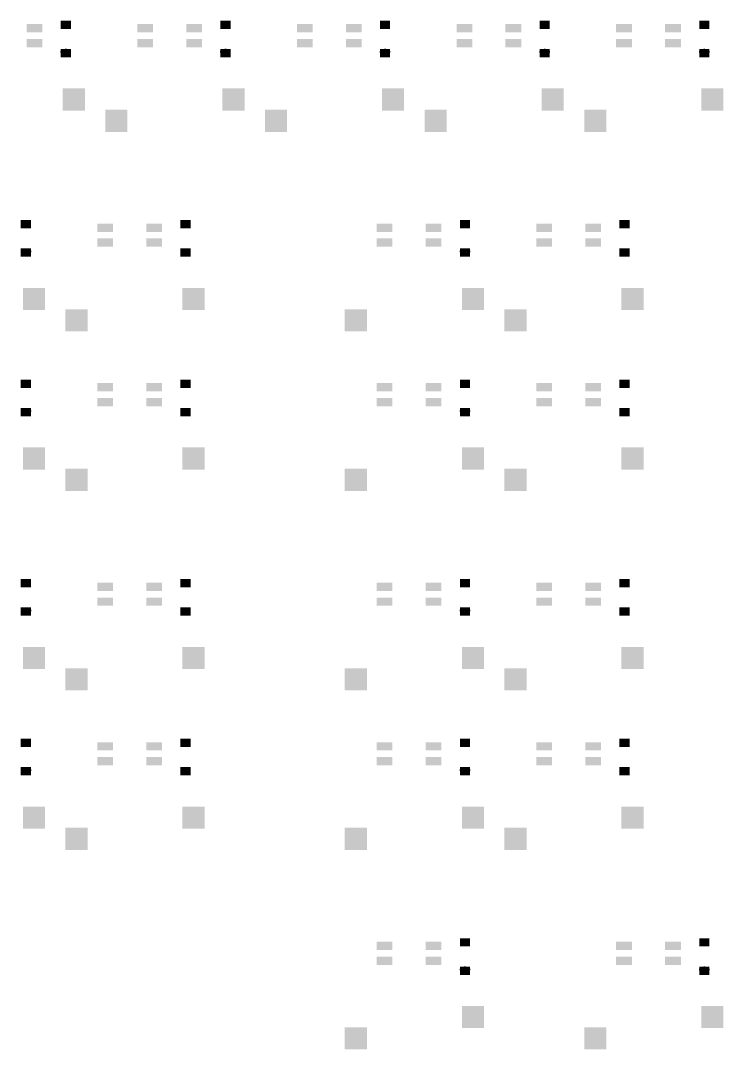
# Model space of a CAD drawing. Extents: x -38 to 13910, y -467 to 6521.
# Drawn here: x 7046 to 10348, y 1582 to 6417 of the extents above; entities that cross this region are included whole.
import ezdxf

# ---------------------------------------------------------------- set-up
doc = ezdxf.new("R2010")
doc.units = 0
doc.header["$MEASUREMENT"] = 0
for name, color, linetype, true_color in [('BottomLayer', 5, 'Continuous', 0x0000ff), ('BottomPasteMaskLayer', 7, 'Continuous', 0x800000), ('BottomSolderMaskLayer', 7, 'Continuous', 0xaa00ff), ('Document', 7, 'Continuous', 0xffffff)]:
    doc.layers.add(name, color=color, linetype=linetype, true_color=true_color)

msp = doc.modelspace()

# ---------------------------------------------------------------- hatches: boundary and pattern name
at = {"layer": 'BottomLayer'}
for points in [[(7075.9, 6398.5), (7145.9, 6398.5), (7145.9, 6363.5), (7075.9, 6363.5)], [(7235.6, 6416.1), (7235.6, 6378.7), (7280.9, 6378.7), (7280.9, 6416.1)], [(7595.9, 6398.5), (7665.9, 6398.5), (7665.9, 6363.5), (7595.9, 6363.5)], [(7825.9, 6398.5), (7895.9, 6398.5), (7895.9, 6363.5), (7825.9, 6363.5)], [(7985.6, 6416.1), (7985.6, 6378.7), (8030.9, 6378.7), (8030.9, 6416.1)], [(8345.9, 6398.5), (8415.9, 6398.5), (8415.9, 6363.5), (8345.9, 6363.5)], [(8575.9, 6398.5), (8645.9, 6398.5), (8645.9, 6363.5), (8575.9, 6363.5)], [(8735.7, 6416.1), (8735.7, 6378.7), (8780.9, 6378.7), (8780.9, 6416.1)], [(9095.9, 6398.5), (9165.9, 6398.5), (9165.9, 6363.5), (9095.9, 6363.5)], [(9325.9, 6398.5), (9395.9, 6398.5), (9395.9, 6363.5), (9325.9, 6363.5)], [(9485.7, 6416.1), (9485.7, 6378.7), (9531, 6378.7), (9531, 6416.1)], [(9845.9, 6398.5), (9915.9, 6398.5), (9915.9, 6363.5), (9845.9, 6363.5)], [(10075.9, 6398.5), (10145.9, 6398.5), (10145.9, 6363.5), (10075.9, 6363.5)], [(10235.7, 6416.1), (10235.7, 6378.7), (10281, 6378.7), (10281, 6416.1)], [(7075.9, 6328.5), (7145.9, 6328.5), (7145.9, 6293.5), (7075.9, 6293.5)], [(7595.9, 6328.5), (7665.9, 6328.5), (7665.9, 6293.5), (7595.9, 6293.5)], [(7825.9, 6328.5), (7895.9, 6328.5), (7895.9, 6293.5), (7825.9, 6293.5)], [(8345.9, 6328.5), (8415.9, 6328.5), (8415.9, 6293.5), (8345.9, 6293.5)], [(8575.9, 6328.5), (8645.9, 6328.5), (8645.9, 6293.5), (8575.9, 6293.5)], [(9095.9, 6328.5), (9165.9, 6328.5), (9165.9, 6293.5), (9095.9, 6293.5)], [(9325.9, 6328.5), (9395.9, 6328.5), (9395.9, 6293.5), (9325.9, 6293.5)], [(9845.9, 6328.5), (9915.9, 6328.5), (9915.9, 6293.5), (9845.9, 6293.5)], [(10075.9, 6328.5), (10145.9, 6328.5), (10145.9, 6293.5), (10075.9, 6293.5)], [(7235.6, 6282.9), (7235.6, 6245.5), (7280.9, 6245.5), (7280.9, 6282.9)], [(7985.6, 6282.9), (7985.6, 6245.5), (8030.9, 6245.5), (8030.9, 6282.9)], [(8735.7, 6282.9), (8735.7, 6245.5), (8780.9, 6245.5), (8780.9, 6282.9)], [(9485.7, 6282.9), (9485.7, 6245.5), (9531, 6245.5), (9531, 6282.9)], [(10235.7, 6282.9), (10235.7, 6245.5), (10281, 6245.5), (10281, 6282.9)], [(7245.9, 6096), (7345.9, 6096), (7345.9, 5996), (7245.9, 5996)], [(7995.9, 6096), (8095.9, 6096), (8095.9, 5996), (7995.9, 5996)], [(8745.9, 6096), (8845.9, 6096), (8845.9, 5996), (8745.9, 5996)], [(9495.9, 6096), (9595.9, 6096), (9595.9, 5996), (9495.9, 5996)], [(10245.9, 6096), (10345.9, 6096), (10345.9, 5996), (10245.9, 5996)], [(7445.9, 5996), (7545.9, 5996), (7545.9, 5896), (7445.9, 5896)], [(8195.9, 5996), (8295.9, 5996), (8295.9, 5896), (8195.9, 5896)], [(8945.9, 5996), (9045.9, 5996), (9045.9, 5896), (8945.9, 5896)], [(9695.9, 5996), (9795.9, 5996), (9795.9, 5896), (9695.9, 5896)], [(7048.1, 5478.6), (7048.1, 5441.2), (7093.4, 5441.2), (7093.4, 5478.6)], [(7798.1, 5478.6), (7798.1, 5441.2), (7843.4, 5441.2), (7843.4, 5478.6)], [(9110.7, 5478.6), (9110.7, 5441.2), (9155.9, 5441.2), (9155.9, 5478.6)], [(9860.7, 5478.6), (9860.7, 5441.2), (9906, 5441.2), (9906, 5478.6)], [(7408.4, 5461), (7478.4, 5461), (7478.4, 5426), (7408.4, 5426)], [(7638.4, 5461), (7708.4, 5461), (7708.4, 5426), (7638.4, 5426)], [(8720.9, 5461), (8790.9, 5461), (8790.9, 5426), (8720.9, 5426)], [(8950.9, 5461), (9020.9, 5461), (9020.9, 5426), (8950.9, 5426)], [(9470.9, 5461), (9540.9, 5461), (9540.9, 5426), (9470.9, 5426)], [(9700.9, 5461), (9770.9, 5461), (9770.9, 5426), (9700.9, 5426)], [(7408.4, 5391), (7478.4, 5391), (7478.4, 5356), (7408.4, 5356)], [(7638.4, 5391), (7708.4, 5391), (7708.4, 5356), (7638.4, 5356)], [(8720.9, 5391), (8790.9, 5391), (8790.9, 5356), (8720.9, 5356)], [(8950.9, 5391), (9020.9, 5391), (9020.9, 5356), (8950.9, 5356)], [(9470.9, 5391), (9540.9, 5391), (9540.9, 5356), (9470.9, 5356)], [(9700.9, 5391), (9770.9, 5391), (9770.9, 5356), (9700.9, 5356)], [(7048.1, 5345.4), (7048.1, 5308), (7093.4, 5308), (7093.4, 5345.4)], [(7798.1, 5345.4), (7798.1, 5308), (7843.4, 5308), (7843.4, 5345.4)], [(9110.7, 5345.4), (9110.7, 5308), (9155.9, 5308), (9155.9, 5345.4)], [(9860.7, 5345.4), (9860.7, 5308), (9906, 5308), (9906, 5345.4)], [(7058.4, 5158.5), (7158.4, 5158.5), (7158.4, 5058.5), (7058.4, 5058.5)], [(7808.4, 5158.5), (7908.4, 5158.5), (7908.4, 5058.5), (7808.4, 5058.5)], [(9120.9, 5158.5), (9220.9, 5158.5), (9220.9, 5058.5), (9120.9, 5058.5)], [(9870.9, 5158.5), (9970.9, 5158.5), (9970.9, 5058.5), (9870.9, 5058.5)], [(7258.4, 5058.5), (7358.4, 5058.5), (7358.4, 4958.5), (7258.4, 4958.5)], [(8570.9, 5058.5), (8670.9, 5058.5), (8670.9, 4958.5), (8570.9, 4958.5)], [(9320.9, 5058.5), (9420.9, 5058.5), (9420.9, 4958.5), (9320.9, 4958.5)], [(7048.1, 4728.6), (7048.1, 4691.2), (7093.4, 4691.2), (7093.4, 4728.6)], [(7408.4, 4711), (7478.4, 4711), (7478.4, 4676), (7408.4, 4676)], [(7638.4, 4711), (7708.4, 4711), (7708.4, 4676), (7638.4, 4676)], [(7798.1, 4728.6), (7798.1, 4691.2), (7843.4, 4691.2), (7843.4, 4728.6)], [(8720.9, 4711), (8790.9, 4711), (8790.9, 4676), (8720.9, 4676)], [(8950.9, 4711), (9020.9, 4711), (9020.9, 4676), (8950.9, 4676)], [(9110.7, 4728.6), (9110.7, 4691.2), (9155.9, 4691.2), (9155.9, 4728.6)], [(9470.9, 4711), (9540.9, 4711), (9540.9, 4676), (9470.9, 4676)], [(9700.9, 4711), (9770.9, 4711), (9770.9, 4676), (9700.9, 4676)], [(9860.7, 4728.6), (9860.7, 4691.2), (9906, 4691.2), (9906, 4728.6)], [(7048.1, 4595.3), (7048.1, 4557.9), (7093.4, 4557.9), (7093.4, 4595.3)], [(7408.4, 4641), (7478.4, 4641), (7478.4, 4606), (7408.4, 4606)], [(7638.4, 4641), (7708.4, 4641), (7708.4, 4606), (7638.4, 4606)], [(7798.1, 4595.3), (7798.1, 4557.9), (7843.4, 4557.9), (7843.4, 4595.3)], [(8720.9, 4641), (8790.9, 4641), (8790.9, 4606), (8720.9, 4606)], [(8950.9, 4641), (9020.9, 4641), (9020.9, 4606), (8950.9, 4606)], [(9110.7, 4595.3), (9110.7, 4557.9), (9155.9, 4557.9), (9155.9, 4595.3)], [(9470.9, 4641), (9540.9, 4641), (9540.9, 4606), (9470.9, 4606)], [(9700.9, 4641), (9770.9, 4641), (9770.9, 4606), (9700.9, 4606)], [(9860.7, 4595.3), (9860.7, 4557.9), (9906, 4557.9), (9906, 4595.3)], [(7058.4, 4408.5), (7158.4, 4408.5), (7158.4, 4308.5), (7058.4, 4308.5)], [(7808.4, 4408.5), (7908.4, 4408.5), (7908.4, 4308.5), (7808.4, 4308.5)], [(9120.9, 4408.5), (9220.9, 4408.5), (9220.9, 4308.5), (9120.9, 4308.5)], [(9870.9, 4408.5), (9970.9, 4408.5), (9970.9, 4308.5), (9870.9, 4308.5)], [(7258.4, 4308.5), (7358.4, 4308.5), (7358.4, 4208.5), (7258.4, 4208.5)], [(8570.9, 4308.5), (8670.9, 4308.5), (8670.9, 4208.5), (8570.9, 4208.5)], [(9320.9, 4308.5), (9420.9, 4308.5), (9420.9, 4208.5), (9320.9, 4208.5)], [(7048.1, 3791.1), (7048.1, 3753.7), (7093.4, 3753.7), (7093.4, 3791.1)], [(7408.4, 3773.5), (7478.4, 3773.5), (7478.4, 3738.5), (7408.4, 3738.5)], [(7638.4, 3773.5), (7708.4, 3773.5), (7708.4, 3738.5), (7638.4, 3738.5)], [(7798.1, 3791.1), (7798.1, 3753.7), (7843.4, 3753.7), (7843.4, 3791.1)], [(8720.9, 3773.5), (8790.9, 3773.5), (8790.9, 3738.5), (8720.9, 3738.5)], [(8950.9, 3773.5), (9020.9, 3773.5), (9020.9, 3738.5), (8950.9, 3738.5)], [(9110.7, 3791.1), (9110.7, 3753.7), (9155.9, 3753.7), (9155.9, 3791.1)], [(9470.9, 3773.5), (9540.9, 3773.5), (9540.9, 3738.5), (9470.9, 3738.5)], [(9700.9, 3773.5), (9770.9, 3773.5), (9770.9, 3738.5), (9700.9, 3738.5)], [(9860.7, 3791.1), (9860.7, 3753.7), (9906, 3753.7), (9906, 3791.1)], [(7408.4, 3703.5), (7478.4, 3703.5), (7478.4, 3668.5), (7408.4, 3668.5)], [(7638.4, 3703.5), (7708.4, 3703.5), (7708.4, 3668.5), (7638.4, 3668.5)], [(8720.9, 3703.5), (8790.9, 3703.5), (8790.9, 3668.5), (8720.9, 3668.5)], [(8950.9, 3703.5), (9020.9, 3703.5), (9020.9, 3668.5), (8950.9, 3668.5)], [(9470.9, 3703.5), (9540.9, 3703.5), (9540.9, 3668.5), (9470.9, 3668.5)], [(9700.9, 3703.5), (9770.9, 3703.5), (9770.9, 3668.5), (9700.9, 3668.5)], [(7048.1, 3657.8), (7048.1, 3620.4), (7093.4, 3620.4), (7093.4, 3657.8)], [(7798.1, 3657.8), (7798.1, 3620.4), (7843.4, 3620.4), (7843.4, 3657.8)], [(9110.7, 3657.8), (9110.7, 3620.4), (9155.9, 3620.4), (9155.9, 3657.8)], [(9860.7, 3657.8), (9860.7, 3620.4), (9906, 3620.4), (9906, 3657.8)], [(7058.4, 3471), (7158.4, 3471), (7158.4, 3371), (7058.4, 3371)], [(7808.4, 3471), (7908.4, 3471), (7908.4, 3371), (7808.4, 3371)], [(9120.9, 3471), (9220.9, 3471), (9220.9, 3371), (9120.9, 3371)], [(9870.9, 3471), (9970.9, 3471), (9970.9, 3371), (9870.9, 3371)], [(7258.4, 3371), (7358.4, 3371), (7358.4, 3271), (7258.4, 3271)], [(8570.9, 3371), (8670.9, 3371), (8670.9, 3271), (8570.9, 3271)], [(9320.9, 3371), (9420.9, 3371), (9420.9, 3271), (9320.9, 3271)], [(7048.1, 3041.1), (7048.1, 3003.7), (7093.4, 3003.7), (7093.4, 3041.1)], [(7408.4, 3023.5), (7478.4, 3023.5), (7478.4, 2988.5), (7408.4, 2988.5)], [(7638.4, 3023.5), (7708.4, 3023.5), (7708.4, 2988.5), (7638.4, 2988.5)], [(7798.1, 3041.1), (7798.1, 3003.7), (7843.4, 3003.7), (7843.4, 3041.1)], [(8720.9, 3023.5), (8790.9, 3023.5), (8790.9, 2988.5), (8720.9, 2988.5)], [(8950.9, 3023.5), (9020.9, 3023.5), (9020.9, 2988.5), (8950.9, 2988.5)], [(9110.7, 3041.1), (9110.7, 3003.7), (9155.9, 3003.7), (9155.9, 3041.1)], [(9470.9, 3023.5), (9540.9, 3023.5), (9540.9, 2988.5), (9470.9, 2988.5)], [(9700.9, 3023.5), (9770.9, 3023.5), (9770.9, 2988.5), (9700.9, 2988.5)], [(9860.7, 3041.1), (9860.7, 3003.7), (9906, 3003.7), (9906, 3041.1)], [(7408.4, 2953.5), (7478.4, 2953.5), (7478.4, 2918.5), (7408.4, 2918.5)], [(7638.4, 2953.5), (7708.4, 2953.5), (7708.4, 2918.5), (7638.4, 2918.5)], [(8720.9, 2953.5), (8790.9, 2953.5), (8790.9, 2918.5), (8720.9, 2918.5)], [(8950.9, 2953.5), (9020.9, 2953.5), (9020.9, 2918.5), (8950.9, 2918.5)], [(9470.9, 2953.5), (9540.9, 2953.5), (9540.9, 2918.5), (9470.9, 2918.5)], [(9700.9, 2953.5), (9770.9, 2953.5), (9770.9, 2918.5), (9700.9, 2918.5)], [(7048.1, 2907.8), (7048.1, 2870.4), (7093.4, 2870.4), (7093.4, 2907.8)], [(7798.1, 2907.8), (7798.1, 2870.4), (7843.4, 2870.4), (7843.4, 2907.8)], [(9110.7, 2907.8), (9110.7, 2870.4), (9155.9, 2870.4), (9155.9, 2907.8)], [(9860.7, 2907.8), (9860.7, 2870.4), (9906, 2870.4), (9906, 2907.8)], [(7058.4, 2721), (7158.4, 2721), (7158.4, 2621), (7058.4, 2621)], [(7808.4, 2721), (7908.4, 2721), (7908.4, 2621), (7808.4, 2621)], [(9120.9, 2721), (9220.9, 2721), (9220.9, 2621), (9120.9, 2621)], [(9870.9, 2721), (9970.9, 2721), (9970.9, 2621), (9870.9, 2621)], [(7258.4, 2621), (7358.4, 2621), (7358.4, 2521), (7258.4, 2521)], [(8570.9, 2621), (8670.9, 2621), (8670.9, 2521), (8570.9, 2521)], [(9320.9, 2621), (9420.9, 2621), (9420.9, 2521), (9320.9, 2521)], [(8720.9, 2086), (8790.9, 2086), (8790.9, 2051), (8720.9, 2051)], [(8950.9, 2086), (9020.9, 2086), (9020.9, 2051), (8950.9, 2051)], [(9110.7, 2103.5), (9110.7, 2066.1), (9155.9, 2066.1), (9155.9, 2103.5)], [(9845.9, 2086), (9915.9, 2086), (9915.9, 2051), (9845.9, 2051)], [(10075.9, 2086), (10145.9, 2086), (10145.9, 2051), (10075.9, 2051)], [(10235.7, 2103.5), (10235.7, 2066.1), (10281, 2066.1), (10281, 2103.5)], [(8720.9, 2016), (8790.9, 2016), (8790.9, 1981), (8720.9, 1981)], [(8950.9, 2016), (9020.9, 2016), (9020.9, 1981), (8950.9, 1981)], [(9845.9, 2016), (9915.9, 2016), (9915.9, 1981), (9845.9, 1981)], [(10075.9, 2016), (10145.9, 2016), (10145.9, 1981), (10075.9, 1981)], [(9110.7, 1970.3), (9110.7, 1932.9), (9155.9, 1932.9), (9155.9, 1970.3)], [(10235.7, 1970.3), (10235.7, 1932.9), (10281, 1932.9), (10281, 1970.3)], [(9120.9, 1783.5), (9220.9, 1783.5), (9220.9, 1683.5), (9120.9, 1683.5)], [(10245.9, 1783.5), (10345.9, 1783.5), (10345.9, 1683.5), (10245.9, 1683.5)], [(8570.9, 1683.5), (8670.9, 1683.5), (8670.9, 1583.5), (8570.9, 1583.5)], [(9695.9, 1683.5), (9795.9, 1683.5), (9795.9, 1583.5), (9695.9, 1583.5)]]:
    msp.add_hatch(color=256, dxfattribs=at).paths.add_polyline_path(points)
at = {"layer": 'BottomPasteMaskLayer'}
for points in [[(7075.9, 6398.5), (7145.9, 6398.5), (7145.9, 6363.5), (7075.9, 6363.5)], [(7235.6, 6416.1), (7235.6, 6378.7), (7280.9, 6378.7), (7280.9, 6416.1)], [(7595.9, 6398.5), (7665.9, 6398.5), (7665.9, 6363.5), (7595.9, 6363.5)], [(7825.9, 6398.5), (7895.9, 6398.5), (7895.9, 6363.5), (7825.9, 6363.5)], [(7985.6, 6416.1), (7985.6, 6378.7), (8030.9, 6378.7), (8030.9, 6416.1)], [(8345.9, 6398.5), (8415.9, 6398.5), (8415.9, 6363.5), (8345.9, 6363.5)], [(8575.9, 6398.5), (8645.9, 6398.5), (8645.9, 6363.5), (8575.9, 6363.5)], [(8735.7, 6416.1), (8735.7, 6378.7), (8780.9, 6378.7), (8780.9, 6416.1)], [(9095.9, 6398.5), (9165.9, 6398.5), (9165.9, 6363.5), (9095.9, 6363.5)], [(9325.9, 6398.5), (9395.9, 6398.5), (9395.9, 6363.5), (9325.9, 6363.5)], [(9485.7, 6416.1), (9485.7, 6378.7), (9531, 6378.7), (9531, 6416.1)], [(9845.9, 6398.5), (9915.9, 6398.5), (9915.9, 6363.5), (9845.9, 6363.5)], [(10075.9, 6398.5), (10145.9, 6398.5), (10145.9, 6363.5), (10075.9, 6363.5)], [(10235.7, 6416.1), (10235.7, 6378.7), (10281, 6378.7), (10281, 6416.1)], [(7075.9, 6328.5), (7145.9, 6328.5), (7145.9, 6293.5), (7075.9, 6293.5)], [(7595.9, 6328.5), (7665.9, 6328.5), (7665.9, 6293.5), (7595.9, 6293.5)], [(7825.9, 6328.5), (7895.9, 6328.5), (7895.9, 6293.5), (7825.9, 6293.5)], [(8345.9, 6328.5), (8415.9, 6328.5), (8415.9, 6293.5), (8345.9, 6293.5)], [(8575.9, 6328.5), (8645.9, 6328.5), (8645.9, 6293.5), (8575.9, 6293.5)], [(9095.9, 6328.5), (9165.9, 6328.5), (9165.9, 6293.5), (9095.9, 6293.5)], [(9325.9, 6328.5), (9395.9, 6328.5), (9395.9, 6293.5), (9325.9, 6293.5)], [(9845.9, 6328.5), (9915.9, 6328.5), (9915.9, 6293.5), (9845.9, 6293.5)], [(10075.9, 6328.5), (10145.9, 6328.5), (10145.9, 6293.5), (10075.9, 6293.5)], [(7235.6, 6282.9), (7235.6, 6245.5), (7280.9, 6245.5), (7280.9, 6282.9)], [(7985.6, 6282.9), (7985.6, 6245.5), (8030.9, 6245.5), (8030.9, 6282.9)], [(8735.7, 6282.9), (8735.7, 6245.5), (8780.9, 6245.5), (8780.9, 6282.9)], [(9485.7, 6282.9), (9485.7, 6245.5), (9531, 6245.5), (9531, 6282.9)], [(10235.7, 6282.9), (10235.7, 6245.5), (10281, 6245.5), (10281, 6282.9)], [(7245.9, 6096), (7345.9, 6096), (7345.9, 5996), (7245.9, 5996)], [(7995.9, 6096), (8095.9, 6096), (8095.9, 5996), (7995.9, 5996)], [(8745.9, 6096), (8845.9, 6096), (8845.9, 5996), (8745.9, 5996)], [(9495.9, 6096), (9595.9, 6096), (9595.9, 5996), (9495.9, 5996)], [(10245.9, 6096), (10345.9, 6096), (10345.9, 5996), (10245.9, 5996)], [(7445.9, 5996), (7545.9, 5996), (7545.9, 5896), (7445.9, 5896)], [(8195.9, 5996), (8295.9, 5996), (8295.9, 5896), (8195.9, 5896)], [(8945.9, 5996), (9045.9, 5996), (9045.9, 5896), (8945.9, 5896)], [(9695.9, 5996), (9795.9, 5996), (9795.9, 5896), (9695.9, 5896)], [(7048.1, 5478.6), (7048.1, 5441.2), (7093.4, 5441.2), (7093.4, 5478.6)], [(7798.1, 5478.6), (7798.1, 5441.2), (7843.4, 5441.2), (7843.4, 5478.6)], [(9110.7, 5478.6), (9110.7, 5441.2), (9155.9, 5441.2), (9155.9, 5478.6)], [(9860.7, 5478.6), (9860.7, 5441.2), (9906, 5441.2), (9906, 5478.6)], [(7408.4, 5461), (7478.4, 5461), (7478.4, 5426), (7408.4, 5426)], [(7638.4, 5461), (7708.4, 5461), (7708.4, 5426), (7638.4, 5426)], [(8720.9, 5461), (8790.9, 5461), (8790.9, 5426), (8720.9, 5426)], [(8950.9, 5461), (9020.9, 5461), (9020.9, 5426), (8950.9, 5426)], [(9470.9, 5461), (9540.9, 5461), (9540.9, 5426), (9470.9, 5426)], [(9700.9, 5461), (9770.9, 5461), (9770.9, 5426), (9700.9, 5426)], [(7408.4, 5391), (7478.4, 5391), (7478.4, 5356), (7408.4, 5356)], [(7638.4, 5391), (7708.4, 5391), (7708.4, 5356), (7638.4, 5356)], [(8720.9, 5391), (8790.9, 5391), (8790.9, 5356), (8720.9, 5356)], [(8950.9, 5391), (9020.9, 5391), (9020.9, 5356), (8950.9, 5356)], [(9470.9, 5391), (9540.9, 5391), (9540.9, 5356), (9470.9, 5356)], [(9700.9, 5391), (9770.9, 5391), (9770.9, 5356), (9700.9, 5356)], [(7048.1, 5345.4), (7048.1, 5308), (7093.4, 5308), (7093.4, 5345.4)], [(7798.1, 5345.4), (7798.1, 5308), (7843.4, 5308), (7843.4, 5345.4)], [(9110.7, 5345.4), (9110.7, 5308), (9155.9, 5308), (9155.9, 5345.4)], [(9860.7, 5345.4), (9860.7, 5308), (9906, 5308), (9906, 5345.4)], [(7058.4, 5158.5), (7158.4, 5158.5), (7158.4, 5058.5), (7058.4, 5058.5)], [(7808.4, 5158.5), (7908.4, 5158.5), (7908.4, 5058.5), (7808.4, 5058.5)], [(9120.9, 5158.5), (9220.9, 5158.5), (9220.9, 5058.5), (9120.9, 5058.5)], [(9870.9, 5158.5), (9970.9, 5158.5), (9970.9, 5058.5), (9870.9, 5058.5)], [(7258.4, 5058.5), (7358.4, 5058.5), (7358.4, 4958.5), (7258.4, 4958.5)], [(8570.9, 5058.5), (8670.9, 5058.5), (8670.9, 4958.5), (8570.9, 4958.5)], [(9320.9, 5058.5), (9420.9, 5058.5), (9420.9, 4958.5), (9320.9, 4958.5)], [(7048.1, 4728.6), (7048.1, 4691.2), (7093.4, 4691.2), (7093.4, 4728.6)], [(7408.4, 4711), (7478.4, 4711), (7478.4, 4676), (7408.4, 4676)], [(7638.4, 4711), (7708.4, 4711), (7708.4, 4676), (7638.4, 4676)], [(7798.1, 4728.6), (7798.1, 4691.2), (7843.4, 4691.2), (7843.4, 4728.6)], [(8720.9, 4711), (8790.9, 4711), (8790.9, 4676), (8720.9, 4676)], [(8950.9, 4711), (9020.9, 4711), (9020.9, 4676), (8950.9, 4676)], [(9110.7, 4728.6), (9110.7, 4691.2), (9155.9, 4691.2), (9155.9, 4728.6)], [(9470.9, 4711), (9540.9, 4711), (9540.9, 4676), (9470.9, 4676)], [(9700.9, 4711), (9770.9, 4711), (9770.9, 4676), (9700.9, 4676)], [(9860.7, 4728.6), (9860.7, 4691.2), (9906, 4691.2), (9906, 4728.6)], [(7048.1, 4595.3), (7048.1, 4557.9), (7093.4, 4557.9), (7093.4, 4595.3)], [(7408.4, 4641), (7478.4, 4641), (7478.4, 4606), (7408.4, 4606)], [(7638.4, 4641), (7708.4, 4641), (7708.4, 4606), (7638.4, 4606)], [(7798.1, 4595.3), (7798.1, 4557.9), (7843.4, 4557.9), (7843.4, 4595.3)], [(8720.9, 4641), (8790.9, 4641), (8790.9, 4606), (8720.9, 4606)], [(8950.9, 4641), (9020.9, 4641), (9020.9, 4606), (8950.9, 4606)], [(9110.7, 4595.3), (9110.7, 4557.9), (9155.9, 4557.9), (9155.9, 4595.3)], [(9470.9, 4641), (9540.9, 4641), (9540.9, 4606), (9470.9, 4606)], [(9700.9, 4641), (9770.9, 4641), (9770.9, 4606), (9700.9, 4606)], [(9860.7, 4595.3), (9860.7, 4557.9), (9906, 4557.9), (9906, 4595.3)], [(7058.4, 4408.5), (7158.4, 4408.5), (7158.4, 4308.5), (7058.4, 4308.5)], [(7808.4, 4408.5), (7908.4, 4408.5), (7908.4, 4308.5), (7808.4, 4308.5)], [(9120.9, 4408.5), (9220.9, 4408.5), (9220.9, 4308.5), (9120.9, 4308.5)], [(9870.9, 4408.5), (9970.9, 4408.5), (9970.9, 4308.5), (9870.9, 4308.5)], [(7258.4, 4308.5), (7358.4, 4308.5), (7358.4, 4208.5), (7258.4, 4208.5)], [(8570.9, 4308.5), (8670.9, 4308.5), (8670.9, 4208.5), (8570.9, 4208.5)], [(9320.9, 4308.5), (9420.9, 4308.5), (9420.9, 4208.5), (9320.9, 4208.5)], [(7048.1, 3791.1), (7048.1, 3753.7), (7093.4, 3753.7), (7093.4, 3791.1)], [(7408.4, 3773.5), (7478.4, 3773.5), (7478.4, 3738.5), (7408.4, 3738.5)], [(7638.4, 3773.5), (7708.4, 3773.5), (7708.4, 3738.5), (7638.4, 3738.5)], [(7798.1, 3791.1), (7798.1, 3753.7), (7843.4, 3753.7), (7843.4, 3791.1)], [(8720.9, 3773.5), (8790.9, 3773.5), (8790.9, 3738.5), (8720.9, 3738.5)], [(8950.9, 3773.5), (9020.9, 3773.5), (9020.9, 3738.5), (8950.9, 3738.5)], [(9110.7, 3791.1), (9110.7, 3753.7), (9155.9, 3753.7), (9155.9, 3791.1)], [(9470.9, 3773.5), (9540.9, 3773.5), (9540.9, 3738.5), (9470.9, 3738.5)], [(9700.9, 3773.5), (9770.9, 3773.5), (9770.9, 3738.5), (9700.9, 3738.5)], [(9860.7, 3791.1), (9860.7, 3753.7), (9906, 3753.7), (9906, 3791.1)], [(7408.4, 3703.5), (7478.4, 3703.5), (7478.4, 3668.5), (7408.4, 3668.5)], [(7638.4, 3703.5), (7708.4, 3703.5), (7708.4, 3668.5), (7638.4, 3668.5)], [(8720.9, 3703.5), (8790.9, 3703.5), (8790.9, 3668.5), (8720.9, 3668.5)], [(8950.9, 3703.5), (9020.9, 3703.5), (9020.9, 3668.5), (8950.9, 3668.5)], [(9470.9, 3703.5), (9540.9, 3703.5), (9540.9, 3668.5), (9470.9, 3668.5)], [(9700.9, 3703.5), (9770.9, 3703.5), (9770.9, 3668.5), (9700.9, 3668.5)], [(7048.1, 3657.8), (7048.1, 3620.4), (7093.4, 3620.4), (7093.4, 3657.8)], [(7798.1, 3657.8), (7798.1, 3620.4), (7843.4, 3620.4), (7843.4, 3657.8)], [(9110.7, 3657.8), (9110.7, 3620.4), (9155.9, 3620.4), (9155.9, 3657.8)], [(9860.7, 3657.8), (9860.7, 3620.4), (9906, 3620.4), (9906, 3657.8)], [(7058.4, 3471), (7158.4, 3471), (7158.4, 3371), (7058.4, 3371)], [(7808.4, 3471), (7908.4, 3471), (7908.4, 3371), (7808.4, 3371)], [(9120.9, 3471), (9220.9, 3471), (9220.9, 3371), (9120.9, 3371)], [(9870.9, 3471), (9970.9, 3471), (9970.9, 3371), (9870.9, 3371)], [(7258.4, 3371), (7358.4, 3371), (7358.4, 3271), (7258.4, 3271)], [(8570.9, 3371), (8670.9, 3371), (8670.9, 3271), (8570.9, 3271)], [(9320.9, 3371), (9420.9, 3371), (9420.9, 3271), (9320.9, 3271)], [(7048.1, 3041.1), (7048.1, 3003.7), (7093.4, 3003.7), (7093.4, 3041.1)], [(7408.4, 3023.5), (7478.4, 3023.5), (7478.4, 2988.5), (7408.4, 2988.5)], [(7638.4, 3023.5), (7708.4, 3023.5), (7708.4, 2988.5), (7638.4, 2988.5)], [(7798.1, 3041.1), (7798.1, 3003.7), (7843.4, 3003.7), (7843.4, 3041.1)], [(8720.9, 3023.5), (8790.9, 3023.5), (8790.9, 2988.5), (8720.9, 2988.5)], [(8950.9, 3023.5), (9020.9, 3023.5), (9020.9, 2988.5), (8950.9, 2988.5)], [(9110.7, 3041.1), (9110.7, 3003.7), (9155.9, 3003.7), (9155.9, 3041.1)], [(9470.9, 3023.5), (9540.9, 3023.5), (9540.9, 2988.5), (9470.9, 2988.5)], [(9700.9, 3023.5), (9770.9, 3023.5), (9770.9, 2988.5), (9700.9, 2988.5)], [(9860.7, 3041.1), (9860.7, 3003.7), (9906, 3003.7), (9906, 3041.1)], [(7408.4, 2953.5), (7478.4, 2953.5), (7478.4, 2918.5), (7408.4, 2918.5)], [(7638.4, 2953.5), (7708.4, 2953.5), (7708.4, 2918.5), (7638.4, 2918.5)], [(8720.9, 2953.5), (8790.9, 2953.5), (8790.9, 2918.5), (8720.9, 2918.5)], [(8950.9, 2953.5), (9020.9, 2953.5), (9020.9, 2918.5), (8950.9, 2918.5)], [(9470.9, 2953.5), (9540.9, 2953.5), (9540.9, 2918.5), (9470.9, 2918.5)], [(9700.9, 2953.5), (9770.9, 2953.5), (9770.9, 2918.5), (9700.9, 2918.5)], [(7048.1, 2907.8), (7048.1, 2870.4), (7093.4, 2870.4), (7093.4, 2907.8)], [(7798.1, 2907.8), (7798.1, 2870.4), (7843.4, 2870.4), (7843.4, 2907.8)], [(9110.7, 2907.8), (9110.7, 2870.4), (9155.9, 2870.4), (9155.9, 2907.8)], [(9860.7, 2907.8), (9860.7, 2870.4), (9906, 2870.4), (9906, 2907.8)], [(7058.4, 2721), (7158.4, 2721), (7158.4, 2621), (7058.4, 2621)], [(7808.4, 2721), (7908.4, 2721), (7908.4, 2621), (7808.4, 2621)], [(9120.9, 2721), (9220.9, 2721), (9220.9, 2621), (9120.9, 2621)], [(9870.9, 2721), (9970.9, 2721), (9970.9, 2621), (9870.9, 2621)], [(7258.4, 2621), (7358.4, 2621), (7358.4, 2521), (7258.4, 2521)], [(8570.9, 2621), (8670.9, 2621), (8670.9, 2521), (8570.9, 2521)], [(9320.9, 2621), (9420.9, 2621), (9420.9, 2521), (9320.9, 2521)], [(8720.9, 2086), (8790.9, 2086), (8790.9, 2051), (8720.9, 2051)], [(8950.9, 2086), (9020.9, 2086), (9020.9, 2051), (8950.9, 2051)], [(9110.7, 2103.5), (9110.7, 2066.1), (9155.9, 2066.1), (9155.9, 2103.5)], [(9845.9, 2086), (9915.9, 2086), (9915.9, 2051), (9845.9, 2051)], [(10075.9, 2086), (10145.9, 2086), (10145.9, 2051), (10075.9, 2051)], [(10235.7, 2103.5), (10235.7, 2066.1), (10281, 2066.1), (10281, 2103.5)], [(8720.9, 2016), (8790.9, 2016), (8790.9, 1981), (8720.9, 1981)], [(8950.9, 2016), (9020.9, 2016), (9020.9, 1981), (8950.9, 1981)], [(9845.9, 2016), (9915.9, 2016), (9915.9, 1981), (9845.9, 1981)], [(10075.9, 2016), (10145.9, 2016), (10145.9, 1981), (10075.9, 1981)], [(9110.7, 1970.3), (9110.7, 1932.9), (9155.9, 1932.9), (9155.9, 1970.3)], [(10235.7, 1970.3), (10235.7, 1932.9), (10281, 1932.9), (10281, 1970.3)], [(9120.9, 1783.5), (9220.9, 1783.5), (9220.9, 1683.5), (9120.9, 1683.5)], [(10245.9, 1783.5), (10345.9, 1783.5), (10345.9, 1683.5), (10245.9, 1683.5)], [(8570.9, 1683.5), (8670.9, 1683.5), (8670.9, 1583.5), (8570.9, 1583.5)], [(9695.9, 1683.5), (9795.9, 1683.5), (9795.9, 1583.5), (9695.9, 1583.5)]]:
    msp.add_hatch(color=256, dxfattribs=at).paths.add_polyline_path(points)
at = {"layer": 'BottomSolderMaskLayer'}
for points in [[(7073.9, 6400.5), (7147.9, 6400.5), (7147.9, 6361.5), (7073.9, 6361.5)], [(7234.4, 6417), (7234.4, 6377.9), (7282.1, 6377.9), (7282.1, 6417)], [(7593.9, 6400.5), (7667.9, 6400.5), (7667.9, 6361.5), (7593.9, 6361.5)], [(7823.9, 6400.5), (7897.9, 6400.5), (7897.9, 6361.5), (7823.9, 6361.5)], [(7984.4, 6417), (7984.4, 6377.9), (8032.1, 6377.9), (8032.1, 6417)], [(8343.9, 6400.5), (8417.9, 6400.5), (8417.9, 6361.5), (8343.9, 6361.5)], [(8573.9, 6400.5), (8647.9, 6400.5), (8647.9, 6361.5), (8573.9, 6361.5)], [(8734.5, 6417), (8734.5, 6377.9), (8782.1, 6377.9), (8782.1, 6417)], [(9093.9, 6400.5), (9167.9, 6400.5), (9167.9, 6361.5), (9093.9, 6361.5)], [(9323.9, 6400.5), (9397.9, 6400.5), (9397.9, 6361.5), (9323.9, 6361.5)], [(9484.5, 6417), (9484.5, 6377.9), (9532.2, 6377.9), (9532.2, 6417)], [(9843.9, 6400.5), (9917.9, 6400.5), (9917.9, 6361.5), (9843.9, 6361.5)], [(10073.9, 6400.5), (10147.9, 6400.5), (10147.9, 6361.5), (10073.9, 6361.5)], [(10234.5, 6417), (10234.5, 6377.9), (10282.2, 6377.9), (10282.2, 6417)], [(7073.9, 6330.5), (7147.9, 6330.5), (7147.9, 6291.5), (7073.9, 6291.5)], [(7593.9, 6330.5), (7667.9, 6330.5), (7667.9, 6291.5), (7593.9, 6291.5)], [(7823.9, 6330.5), (7897.9, 6330.5), (7897.9, 6291.5), (7823.9, 6291.5)], [(8343.9, 6330.5), (8417.9, 6330.5), (8417.9, 6291.5), (8343.9, 6291.5)], [(8573.9, 6330.5), (8647.9, 6330.5), (8647.9, 6291.5), (8573.9, 6291.5)], [(9093.9, 6330.5), (9167.9, 6330.5), (9167.9, 6291.5), (9093.9, 6291.5)], [(9323.9, 6330.5), (9397.9, 6330.5), (9397.9, 6291.5), (9323.9, 6291.5)], [(9843.9, 6330.5), (9917.9, 6330.5), (9917.9, 6291.5), (9843.9, 6291.5)], [(10073.9, 6330.5), (10147.9, 6330.5), (10147.9, 6291.5), (10073.9, 6291.5)], [(7234.4, 6283.7), (7234.4, 6244.7), (7282.1, 6244.7), (7282.1, 6283.7)], [(7984.4, 6283.7), (7984.4, 6244.7), (8032.1, 6244.7), (8032.1, 6283.7)], [(8734.5, 6283.7), (8734.5, 6244.7), (8782.1, 6244.7), (8782.1, 6283.7)], [(9484.5, 6283.7), (9484.5, 6244.7), (9532.2, 6244.7), (9532.2, 6283.7)], [(10234.5, 6283.7), (10234.5, 6244.7), (10282.2, 6244.7), (10282.2, 6283.7)], [(7243.9, 6098), (7347.9, 6098), (7347.9, 5994), (7243.9, 5994)], [(7993.9, 6098), (8097.9, 6098), (8097.9, 5994), (7993.9, 5994)], [(8743.9, 6098), (8847.9, 6098), (8847.9, 5994), (8743.9, 5994)], [(9493.9, 6098), (9597.9, 6098), (9597.9, 5994), (9493.9, 5994)], [(10243.9, 6098), (10347.9, 6098), (10347.9, 5994), (10243.9, 5994)], [(7443.9, 5998), (7547.9, 5998), (7547.9, 5894), (7443.9, 5894)], [(8193.9, 5998), (8297.9, 5998), (8297.9, 5894), (8193.9, 5894)], [(8943.9, 5998), (9047.9, 5998), (9047.9, 5894), (8943.9, 5894)], [(9693.9, 5998), (9797.9, 5998), (9797.9, 5894), (9693.9, 5894)], [(7046.9, 5479.4), (7046.9, 5440.4), (7094.6, 5440.4), (7094.6, 5479.4)], [(7796.9, 5479.4), (7796.9, 5440.4), (7844.6, 5440.4), (7844.6, 5479.4)], [(9109.5, 5479.4), (9109.5, 5440.4), (9157.2, 5440.4), (9157.2, 5479.4)], [(9859.5, 5479.4), (9859.5, 5440.4), (9907.2, 5440.4), (9907.2, 5479.4)], [(7406.4, 5463), (7480.4, 5463), (7480.4, 5424), (7406.4, 5424)], [(7636.4, 5463), (7710.4, 5463), (7710.4, 5424), (7636.4, 5424)], [(8718.9, 5463), (8792.9, 5463), (8792.9, 5424), (8718.9, 5424)], [(8948.9, 5463), (9022.9, 5463), (9022.9, 5424), (8948.9, 5424)], [(9468.9, 5463), (9542.9, 5463), (9542.9, 5424), (9468.9, 5424)], [(9698.9, 5463), (9772.9, 5463), (9772.9, 5424), (9698.9, 5424)], [(7406.4, 5393), (7480.4, 5393), (7480.4, 5354), (7406.4, 5354)], [(7636.4, 5393), (7710.4, 5393), (7710.4, 5354), (7636.4, 5354)], [(8718.9, 5393), (8792.9, 5393), (8792.9, 5354), (8718.9, 5354)], [(8948.9, 5393), (9022.9, 5393), (9022.9, 5354), (8948.9, 5354)], [(9468.9, 5393), (9542.9, 5393), (9542.9, 5354), (9468.9, 5354)], [(9698.9, 5393), (9772.9, 5393), (9772.9, 5354), (9698.9, 5354)], [(7046.9, 5346.2), (7046.9, 5307.1), (7094.6, 5307.1), (7094.6, 5346.2)], [(7796.9, 5346.2), (7796.9, 5307.1), (7844.6, 5307.1), (7844.6, 5346.2)], [(9109.5, 5346.2), (9109.5, 5307.1), (9157.2, 5307.1), (9157.2, 5346.2)], [(9859.5, 5346.2), (9859.5, 5307.1), (9907.2, 5307.1), (9907.2, 5346.2)], [(7056.4, 5160.5), (7160.4, 5160.5), (7160.4, 5056.5), (7056.4, 5056.5)], [(7806.4, 5160.5), (7910.4, 5160.5), (7910.4, 5056.5), (7806.4, 5056.5)], [(9118.9, 5160.5), (9222.9, 5160.5), (9222.9, 5056.5), (9118.9, 5056.5)], [(9868.9, 5160.5), (9972.9, 5160.5), (9972.9, 5056.5), (9868.9, 5056.5)], [(7256.4, 5060.5), (7360.4, 5060.5), (7360.4, 4956.5), (7256.4, 4956.5)], [(8568.9, 5060.5), (8672.9, 5060.5), (8672.9, 4956.5), (8568.9, 4956.5)], [(9318.9, 5060.5), (9422.9, 5060.5), (9422.9, 4956.5), (9318.9, 4956.5)], [(7046.9, 4729.4), (7046.9, 4690.4), (7094.6, 4690.4), (7094.6, 4729.4)], [(7406.4, 4713), (7480.4, 4713), (7480.4, 4674), (7406.4, 4674)], [(7636.4, 4713), (7710.4, 4713), (7710.4, 4674), (7636.4, 4674)], [(7796.9, 4729.4), (7796.9, 4690.4), (7844.6, 4690.4), (7844.6, 4729.4)], [(8718.9, 4713), (8792.9, 4713), (8792.9, 4674), (8718.9, 4674)], [(8948.9, 4713), (9022.9, 4713), (9022.9, 4674), (8948.9, 4674)], [(9109.5, 4729.4), (9109.5, 4690.4), (9157.2, 4690.4), (9157.2, 4729.4)], [(9468.9, 4713), (9542.9, 4713), (9542.9, 4674), (9468.9, 4674)], [(9698.9, 4713), (9772.9, 4713), (9772.9, 4674), (9698.9, 4674)], [(9859.5, 4729.4), (9859.5, 4690.4), (9907.2, 4690.4), (9907.2, 4729.4)], [(7406.4, 4643), (7480.4, 4643), (7480.4, 4604), (7406.4, 4604)], [(7636.4, 4643), (7710.4, 4643), (7710.4, 4604), (7636.4, 4604)], [(8718.9, 4643), (8792.9, 4643), (8792.9, 4604), (8718.9, 4604)], [(8948.9, 4643), (9022.9, 4643), (9022.9, 4604), (8948.9, 4604)], [(9468.9, 4643), (9542.9, 4643), (9542.9, 4604), (9468.9, 4604)], [(9698.9, 4643), (9772.9, 4643), (9772.9, 4604), (9698.9, 4604)], [(7046.9, 4596.2), (7046.9, 4557.1), (7094.6, 4557.1), (7094.6, 4596.2)], [(7796.9, 4596.2), (7796.9, 4557.1), (7844.6, 4557.1), (7844.6, 4596.2)], [(9109.5, 4596.2), (9109.5, 4557.1), (9157.2, 4557.1), (9157.2, 4596.2)], [(9859.5, 4596.2), (9859.5, 4557.1), (9907.2, 4557.1), (9907.2, 4596.2)], [(7056.4, 4410.5), (7160.4, 4410.5), (7160.4, 4306.5), (7056.4, 4306.5)], [(7806.4, 4410.5), (7910.4, 4410.5), (7910.4, 4306.5), (7806.4, 4306.5)], [(9118.9, 4410.5), (9222.9, 4410.5), (9222.9, 4306.5), (9118.9, 4306.5)], [(9868.9, 4410.5), (9972.9, 4410.5), (9972.9, 4306.5), (9868.9, 4306.5)], [(7256.4, 4310.5), (7360.4, 4310.5), (7360.4, 4206.5), (7256.4, 4206.5)], [(8568.9, 4310.5), (8672.9, 4310.5), (8672.9, 4206.5), (8568.9, 4206.5)], [(9318.9, 4310.5), (9422.9, 4310.5), (9422.9, 4206.5), (9318.9, 4206.5)], [(7046.9, 3791.9), (7046.9, 3752.9), (7094.6, 3752.9), (7094.6, 3791.9)], [(7406.4, 3775.5), (7480.4, 3775.5), (7480.4, 3736.5), (7406.4, 3736.5)], [(7636.4, 3775.5), (7710.4, 3775.5), (7710.4, 3736.5), (7636.4, 3736.5)], [(7796.9, 3791.9), (7796.9, 3752.9), (7844.6, 3752.9), (7844.6, 3791.9)], [(8718.9, 3775.5), (8792.9, 3775.5), (8792.9, 3736.5), (8718.9, 3736.5)], [(8948.9, 3775.5), (9022.9, 3775.5), (9022.9, 3736.5), (8948.9, 3736.5)], [(9109.5, 3791.9), (9109.5, 3752.9), (9157.2, 3752.9), (9157.2, 3791.9)], [(9468.9, 3775.5), (9542.9, 3775.5), (9542.9, 3736.5), (9468.9, 3736.5)], [(9698.9, 3775.5), (9772.9, 3775.5), (9772.9, 3736.5), (9698.9, 3736.5)], [(9859.5, 3791.9), (9859.5, 3752.9), (9907.2, 3752.9), (9907.2, 3791.9)], [(7406.4, 3705.5), (7480.4, 3705.5), (7480.4, 3666.5), (7406.4, 3666.5)], [(7636.4, 3705.5), (7710.4, 3705.5), (7710.4, 3666.5), (7636.4, 3666.5)], [(8718.9, 3705.5), (8792.9, 3705.5), (8792.9, 3666.5), (8718.9, 3666.5)], [(8948.9, 3705.5), (9022.9, 3705.5), (9022.9, 3666.5), (8948.9, 3666.5)], [(9468.9, 3705.5), (9542.9, 3705.5), (9542.9, 3666.5), (9468.9, 3666.5)], [(9698.9, 3705.5), (9772.9, 3705.5), (9772.9, 3666.5), (9698.9, 3666.5)], [(7046.9, 3658.6), (7046.9, 3619.6), (7094.6, 3619.6), (7094.6, 3658.6)], [(7796.9, 3658.6), (7796.9, 3619.6), (7844.6, 3619.6), (7844.6, 3658.6)], [(9109.5, 3658.6), (9109.5, 3619.6), (9157.2, 3619.6), (9157.2, 3658.6)], [(9859.5, 3658.6), (9859.5, 3619.6), (9907.2, 3619.6), (9907.2, 3658.6)], [(7056.4, 3473), (7160.4, 3473), (7160.4, 3369), (7056.4, 3369)], [(7806.4, 3473), (7910.4, 3473), (7910.4, 3369), (7806.4, 3369)], [(9118.9, 3473), (9222.9, 3473), (9222.9, 3369), (9118.9, 3369)], [(9868.9, 3473), (9972.9, 3473), (9972.9, 3369), (9868.9, 3369)], [(7256.4, 3373), (7360.4, 3373), (7360.4, 3269), (7256.4, 3269)], [(8568.9, 3373), (8672.9, 3373), (8672.9, 3269), (8568.9, 3269)], [(9318.9, 3373), (9422.9, 3373), (9422.9, 3269), (9318.9, 3269)], [(7046.9, 3041.9), (7046.9, 3002.8), (7094.6, 3002.8), (7094.6, 3041.9)], [(7406.4, 3025.5), (7480.4, 3025.5), (7480.4, 2986.5), (7406.4, 2986.5)], [(7636.4, 3025.5), (7710.4, 3025.5), (7710.4, 2986.5), (7636.4, 2986.5)], [(7796.9, 3041.9), (7796.9, 3002.8), (7844.6, 3002.8), (7844.6, 3041.9)], [(8718.9, 3025.5), (8792.9, 3025.5), (8792.9, 2986.5), (8718.9, 2986.5)], [(8948.9, 3025.5), (9022.9, 3025.5), (9022.9, 2986.5), (8948.9, 2986.5)], [(9109.5, 3041.9), (9109.5, 3002.8), (9157.2, 3002.8), (9157.2, 3041.9)], [(9468.9, 3025.5), (9542.9, 3025.5), (9542.9, 2986.5), (9468.9, 2986.5)], [(9698.9, 3025.5), (9772.9, 3025.5), (9772.9, 2986.5), (9698.9, 2986.5)], [(9859.5, 3041.9), (9859.5, 3002.8), (9907.2, 3002.8), (9907.2, 3041.9)], [(7406.4, 2955.5), (7480.4, 2955.5), (7480.4, 2916.5), (7406.4, 2916.5)], [(7636.4, 2955.5), (7710.4, 2955.5), (7710.4, 2916.5), (7636.4, 2916.5)], [(8718.9, 2955.5), (8792.9, 2955.5), (8792.9, 2916.5), (8718.9, 2916.5)], [(8948.9, 2955.5), (9022.9, 2955.5), (9022.9, 2916.5), (8948.9, 2916.5)], [(9468.9, 2955.5), (9542.9, 2955.5), (9542.9, 2916.5), (9468.9, 2916.5)], [(9698.9, 2955.5), (9772.9, 2955.5), (9772.9, 2916.5), (9698.9, 2916.5)], [(7046.9, 2908.6), (7046.9, 2869.6), (7094.6, 2869.6), (7094.6, 2908.6)], [(7796.9, 2908.6), (7796.9, 2869.6), (7844.6, 2869.6), (7844.6, 2908.6)], [(9109.5, 2908.6), (9109.5, 2869.6), (9157.2, 2869.6), (9157.2, 2908.6)], [(9859.5, 2908.6), (9859.5, 2869.6), (9907.2, 2869.6), (9907.2, 2908.6)], [(7056.4, 2723), (7160.4, 2723), (7160.4, 2619), (7056.4, 2619)], [(7806.4, 2723), (7910.4, 2723), (7910.4, 2619), (7806.4, 2619)], [(9118.9, 2723), (9222.9, 2723), (9222.9, 2619), (9118.9, 2619)], [(9868.9, 2723), (9972.9, 2723), (9972.9, 2619), (9868.9, 2619)], [(7256.4, 2623), (7360.4, 2623), (7360.4, 2519), (7256.4, 2519)], [(8568.9, 2623), (8672.9, 2623), (8672.9, 2519), (8568.9, 2519)], [(9318.9, 2623), (9422.9, 2623), (9422.9, 2519), (9318.9, 2519)], [(8718.9, 2088), (8792.9, 2088), (8792.9, 2049), (8718.9, 2049)], [(8948.9, 2088), (9022.9, 2088), (9022.9, 2049), (8948.9, 2049)], [(9109.5, 2104.4), (9109.5, 2065.3), (9157.2, 2065.3), (9157.2, 2104.4)], [(9843.9, 2088), (9917.9, 2088), (9917.9, 2049), (9843.9, 2049)], [(10073.9, 2088), (10147.9, 2088), (10147.9, 2049), (10073.9, 2049)], [(10234.5, 2104.4), (10234.5, 2065.3), (10282.2, 2065.3), (10282.2, 2104.4)], [(8718.9, 2018), (8792.9, 2018), (8792.9, 1979), (8718.9, 1979)], [(8948.9, 2018), (9022.9, 2018), (9022.9, 1979), (8948.9, 1979)], [(9843.9, 2018), (9917.9, 2018), (9917.9, 1979), (9843.9, 1979)], [(10073.9, 2018), (10147.9, 2018), (10147.9, 1979), (10073.9, 1979)], [(9109.5, 1971.1), (9109.5, 1932.1), (9157.2, 1932.1), (9157.2, 1971.1)], [(10234.5, 1971.1), (10234.5, 1932.1), (10282.2, 1932.1), (10282.2, 1971.1)], [(9118.9, 1785.5), (9222.9, 1785.5), (9222.9, 1681.5), (9118.9, 1681.5)], [(10243.9, 1785.5), (10347.9, 1785.5), (10347.9, 1681.5), (10243.9, 1681.5)], [(8568.9, 1685.5), (8672.9, 1685.5), (8672.9, 1581.5), (8568.9, 1581.5)], [(9693.9, 1685.5), (9797.9, 1685.5), (9797.9, 1581.5), (9693.9, 1581.5)]]:
    msp.add_hatch(color=256, dxfattribs=at).paths.add_polyline_path(points)
at = {"layer": 'Document'}
for points in [[(7254.5, 6410.7), (7262, 6410.7), (7262, 6380.9), (7254.5, 6380.9)], [(8004.6, 6410.7), (8012, 6410.7), (8012, 6380.9), (8004.6, 6380.9)], [(8754.6, 6410.7), (8762, 6410.7), (8762, 6380.9), (8754.6, 6380.9)], [(9504.6, 6410.7), (9512, 6410.7), (9512, 6380.9), (9504.6, 6380.9)], [(10254.6, 6410.7), (10262.1, 6410.7), (10262.1, 6380.9), (10254.6, 6380.9)], [(7233.3, 6265.8), (7283, 6265.8), (7283, 6273.3), (7233.3, 6273.3)], [(7254.4, 6254.6), (7261.9, 6254.6), (7261.9, 6284.5), (7254.4, 6284.5)], [(7983.3, 6265.8), (8033, 6265.8), (8033, 6273.3), (7983.3, 6273.3)], [(8004.4, 6254.6), (8011.9, 6254.6), (8011.9, 6284.5), (8004.4, 6284.5)], [(8733.3, 6265.8), (8783.1, 6265.8), (8783.1, 6273.3), (8733.3, 6273.3)], [(8754.5, 6254.6), (8761.9, 6254.6), (8761.9, 6284.5), (8754.5, 6284.5)], [(9483.3, 6265.8), (9533.1, 6265.8), (9533.1, 6273.3), (9483.3, 6273.3)], [(9504.5, 6254.6), (9511.9, 6254.6), (9511.9, 6284.5), (9504.5, 6284.5)], [(10233.3, 6265.8), (10283.1, 6265.8), (10283.1, 6273.3), (10233.3, 6273.3)], [(10254.5, 6254.6), (10261.9, 6254.6), (10261.9, 6284.5), (10254.5, 6284.5)], [(7067, 5473.2), (7074.5, 5473.2), (7074.5, 5443.4), (7067, 5443.4)], [(7817, 5473.2), (7824.5, 5473.2), (7824.5, 5443.4), (7817, 5443.4)], [(9129.6, 5473.2), (9137, 5473.2), (9137, 5443.4), (9129.6, 5443.4)], [(9879.6, 5473.2), (9887.1, 5473.2), (9887.1, 5443.4), (9879.6, 5443.4)], [(7045.8, 5328.3), (7095.5, 5328.3), (7095.5, 5335.8), (7045.8, 5335.8)], [(7066.9, 5317.1), (7074.4, 5317.1), (7074.4, 5346.9), (7066.9, 5346.9)], [(7795.8, 5328.3), (7845.5, 5328.3), (7845.5, 5335.8), (7795.8, 5335.8)], [(7816.9, 5317.1), (7824.4, 5317.1), (7824.4, 5346.9), (7816.9, 5346.9)], [(9108.3, 5328.3), (9158.1, 5328.3), (9158.1, 5335.8), (9108.3, 5335.8)], [(9129.5, 5317.1), (9136.9, 5317.1), (9136.9, 5346.9), (9129.5, 5346.9)], [(9858.3, 5328.3), (9908.1, 5328.3), (9908.1, 5335.8), (9858.3, 5335.8)], [(9879.5, 5317.1), (9886.9, 5317.1), (9886.9, 5346.9), (9879.5, 5346.9)], [(7067, 4723.2), (7074.5, 4723.2), (7074.5, 4693.3), (7067, 4693.3)], [(7817, 4723.2), (7824.5, 4723.2), (7824.5, 4693.3), (7817, 4693.3)], [(9129.6, 4723.2), (9137, 4723.2), (9137, 4693.3), (9129.6, 4693.3)], [(9879.6, 4723.2), (9887.1, 4723.2), (9887.1, 4693.3), (9879.6, 4693.3)], [(7066.9, 4567.1), (7074.4, 4567.1), (7074.4, 4596.9), (7066.9, 4596.9)], [(7816.9, 4567.1), (7824.4, 4567.1), (7824.4, 4596.9), (7816.9, 4596.9)], [(9129.5, 4567.1), (9136.9, 4567.1), (9136.9, 4596.9), (9129.5, 4596.9)], [(9879.5, 4567.1), (9886.9, 4567.1), (9886.9, 4596.9), (9879.5, 4596.9)], [(7045.8, 4578.3), (7095.5, 4578.3), (7095.5, 4585.7), (7045.8, 4585.7)], [(7795.8, 4578.3), (7845.5, 4578.3), (7845.5, 4585.7), (7795.8, 4585.7)], [(9108.3, 4578.3), (9158.1, 4578.3), (9158.1, 4585.7), (9108.3, 4585.7)], [(9858.3, 4578.3), (9908.1, 4578.3), (9908.1, 4585.7), (9858.3, 4585.7)], [(7067, 3785.7), (7074.5, 3785.7), (7074.5, 3755.8), (7067, 3755.8)], [(7817, 3785.7), (7824.5, 3785.7), (7824.5, 3755.8), (7817, 3755.8)], [(9129.6, 3785.7), (9137, 3785.7), (9137, 3755.8), (9129.6, 3755.8)], [(9879.6, 3785.7), (9887.1, 3785.7), (9887.1, 3755.8), (9879.6, 3755.8)], [(7045.8, 3640.8), (7095.5, 3640.8), (7095.5, 3648.2), (7045.8, 3648.2)], [(7066.9, 3629.6), (7074.4, 3629.6), (7074.4, 3659.4), (7066.9, 3659.4)], [(7795.8, 3640.8), (7845.5, 3640.8), (7845.5, 3648.2), (7795.8, 3648.2)], [(7816.9, 3629.6), (7824.4, 3629.6), (7824.4, 3659.4), (7816.9, 3659.4)], [(9108.3, 3640.8), (9158.1, 3640.8), (9158.1, 3648.2), (9108.3, 3648.2)], [(9129.5, 3629.6), (9136.9, 3629.6), (9136.9, 3659.4), (9129.5, 3659.4)], [(9858.3, 3640.8), (9908.1, 3640.8), (9908.1, 3648.2), (9858.3, 3648.2)], [(9879.5, 3629.6), (9886.9, 3629.6), (9886.9, 3659.4), (9879.5, 3659.4)], [(7067, 3035.7), (7074.5, 3035.7), (7074.5, 3005.8), (7067, 3005.8)], [(7817, 3035.7), (7824.5, 3035.7), (7824.5, 3005.8), (7817, 3005.8)], [(9129.6, 3035.7), (9137, 3035.7), (9137, 3005.8), (9129.6, 3005.8)], [(9879.6, 3035.7), (9887.1, 3035.7), (9887.1, 3005.8), (9879.6, 3005.8)], [(7066.9, 2879.5), (7074.4, 2879.5), (7074.4, 2909.4), (7066.9, 2909.4)], [(7816.9, 2879.5), (7824.4, 2879.5), (7824.4, 2909.4), (7816.9, 2909.4)], [(9129.5, 2879.5), (9136.9, 2879.5), (9136.9, 2909.4), (9129.5, 2909.4)], [(9879.5, 2879.5), (9886.9, 2879.5), (9886.9, 2909.4), (9879.5, 2909.4)], [(7045.8, 2890.7), (7095.5, 2890.7), (7095.5, 2898.2), (7045.8, 2898.2)], [(7795.8, 2890.7), (7845.5, 2890.7), (7845.5, 2898.2), (7795.8, 2898.2)], [(9108.3, 2890.7), (9158.1, 2890.7), (9158.1, 2898.2), (9108.3, 2898.2)], [(9858.3, 2890.7), (9908.1, 2890.7), (9908.1, 2898.2), (9858.3, 2898.2)], [(9129.6, 2098.1), (9137, 2098.1), (9137, 2068.3), (9129.6, 2068.3)], [(10254.6, 2098.1), (10262.1, 2098.1), (10262.1, 2068.3), (10254.6, 2068.3)], [(9108.3, 1953.2), (9158.1, 1953.2), (9158.1, 1960.7), (9108.3, 1960.7)], [(9129.5, 1942), (9136.9, 1942), (9136.9, 1971.9), (9129.5, 1971.9)], [(10233.3, 1953.2), (10283.1, 1953.2), (10283.1, 1960.7), (10233.3, 1960.7)], [(10254.5, 1942), (10261.9, 1942), (10261.9, 1971.9), (10254.5, 1971.9)]]:
    msp.add_hatch(color=256, dxfattribs=at).paths.add_polyline_path(points)

doc.saveas('drawing.dxf')
